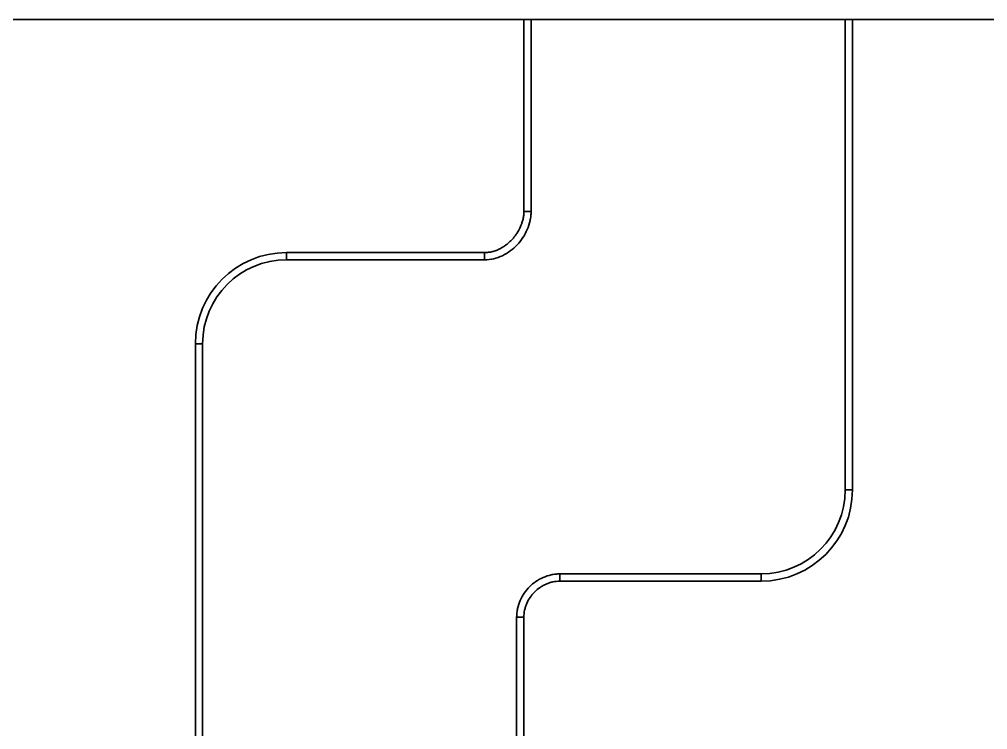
# Model space of a CAD drawing. Header units: millimetres. Extents: x -742 to 742, y -525 to 525.
# Drawn here: x -350.8 to -297.7, y 319.3 to 358.2 of the extents above; entities that cross this region are included whole.
import ezdxf

# ---------------------------------------------------------------- set-up
doc = ezdxf.new("R2010")
doc.units = ezdxf.units.MM
doc.layers.add('粗实线层', color=7, linetype='Continuous', lineweight=35)

msp = doc.modelspace()

# ---------------------------------------------------------------- linework, layer by layer
at = {"layer": '粗实线层'}
for p, q in [((-323.149, 358.193), (-355.302, 358.193)), ((-323.149, 358.193), (-322.752, 358.193)), ((-323.149, 358.193), (-323.149, 347.676)), ((-322.752, 358.193), (-305.546, 358.193)), ((-322.752, 347.676), (-322.752, 358.193)), ((-305.546, 358.193), (-305.149, 358.193)), ((-305.546, 358.193), (-305.546, 332.421)), ((-265.916, 358.193), (-305.149, 358.193)), ((-305.149, 332.421), (-305.149, 358.193)), ((-336.149, 345.024), (-336.149, 345.421)), ((-325.3, 345.421), (-336.149, 345.421)), ((-325.3, 345.421), (-325.3, 345.024)), ((-336.149, 345.024), (-325.3, 345.024)), ((-341.149, 340.421), (-340.752, 340.421)), ((-341.149, 340.421), (-341.149, 311.915)), ((-340.752, 312.121), (-340.752, 340.421)), ((-305.149, 332.421), (-305.546, 332.421)), ((-310.149, 327.818), (-321.179, 327.818)), ((-321.179, 327.818), (-321.179, 327.421)), ((-321.179, 327.421), (-310.149, 327.421)), ((-310.149, 327.818), (-310.149, 327.421)), ((-323.546, 325.451), (-323.546, 318.022)), ((-323.149, 318.348), (-323.149, 325.451))]:
    msp.add_line(p, q, dxfattribs=at)
for centre, radius, start, end in [((-336.149, 340.421), 5, 90, 180), ((-336.149, 340.421), 4.603, 90, 180), ((-310.149, 332.421), 4.603, 270, 0), ((-310.149, 332.421), 5, 270, 0)]:
    msp.add_arc(centre, radius, start, end, dxfattribs=at)
for points, knots in [([(-325.3, 345.024), (-325.13, 345.025), (-324.794, 345.064), (-324.165, 345.289), (-323.615, 345.697), (-323.194, 346.228), (-322.951, 346.676), (-322.82, 347.083), (-322.771, 347.378), (-322.756, 347.548), (-322.753, 347.633), (-322.752, 347.676)], [0, 0, 0, 0, 0.505858, 1.011716, 2.023432, 2.52929, 3.035148, 3.541006, 3.793935, 3.9204, 4.046864, 4.046864, 4.046864, 4.046864]), ([(-323.149, 347.676), (-323.149, 347.604), (-323.153, 347.532), (-323.17, 347.391), (-323.193, 347.251), (-323.232, 347.114), (-323.26, 347.028), (-323.265, 347.011), (-323.277, 346.978), (-323.296, 346.927), (-323.316, 346.878), (-323.387, 346.715), (-323.455, 346.591), (-323.553, 346.443), (-323.574, 346.413), (-323.616, 346.355), (-323.637, 346.327), (-323.704, 346.242), (-323.75, 346.188), (-323.847, 346.084), (-323.948, 345.985), (-324.057, 345.894), (-324.142, 345.829), (-324.17, 345.808), (-324.229, 345.767), (-324.259, 345.747), (-324.35, 345.69), (-324.412, 345.655), (-324.539, 345.591), (-324.604, 345.562), (-324.704, 345.524), (-324.754, 345.507), (-324.806, 345.491), (-324.84, 345.481), (-324.858, 345.477), (-324.945, 345.455), (-325.015, 345.442), (-325.157, 345.425), (-325.228, 345.421), (-325.3, 345.421)], [0, 0, 0, 0, 0.213792, 0.213792, 0.427584, 0.641376, 0.641376, 0.694824, 0.694824, 0.748272, 0.855168, 0.855168, 1.282752, 1.282752, 1.389648, 1.389648, 1.496544, 1.496544, 1.710336, 1.710336, 1.924128, 2.13792, 2.13792, 2.244816, 2.244816, 2.351712, 2.351712, 2.565504, 2.565504, 2.779295, 2.779295, 2.886191, 2.939639, 2.939639, 2.993087, 2.993087, 3.206879, 3.206879, 3.420671, 3.420671, 3.420671, 3.420671]), ([(-322.752, 347.676), (-322.788, 347.676), (-322.861, 347.676), (-323.001, 347.676), (-323.095, 347.676), (-323.149, 347.676)], [0, 0, 0, 0, 0.0992157, 0.1984314, 0.3968627, 0.3968627, 0.3968627, 0.3968627]), ([(-321.179, 327.818), (-321.22, 327.817), (-321.301, 327.814), (-321.46, 327.8), (-321.734, 327.756), (-322.105, 327.636), (-322.504, 327.414), (-322.969, 327.026), (-323.318, 326.524), (-323.485, 326.006), (-323.529, 325.732), (-323.542, 325.573), (-323.545, 325.492), (-323.546, 325.451)], [0, 0, 0, 0, 0.115696, 0.231393, 0.462786, 0.925572, 1.388358, 1.851144, 2.776716, 3.239502, 3.470895, 3.586591, 3.702288, 3.702288, 3.702288, 3.702288]), ([(-323.149, 325.451), (-323.148, 325.581), (-323.135, 325.708), (-323.096, 325.895), (-323.079, 325.957), (-323.05, 326.049), (-323.039, 326.08), (-323.016, 326.141), (-323.004, 326.17), (-322.94, 326.317), (-322.878, 326.429), (-322.787, 326.561), (-322.768, 326.587), (-322.729, 326.638), (-322.708, 326.664), (-322.646, 326.738), (-322.603, 326.785), (-322.468, 326.921), (-322.37, 327.003), (-322.237, 327.095), (-322.21, 327.113), (-322.155, 327.147), (-322.128, 327.164), (-322.044, 327.21), (-321.987, 327.239), (-321.871, 327.29), (-321.811, 327.312), (-321.72, 327.341), (-321.689, 327.35), (-321.627, 327.367), (-321.595, 327.374), (-321.437, 327.408), (-321.309, 327.421), (-321.179, 327.421)], [0, 0, 0, 0, 0.384874, 0.384874, 0.577312, 0.577312, 0.67353, 0.67353, 0.769749, 0.769749, 1.154623, 1.154623, 1.250842, 1.250842, 1.34706, 1.34706, 1.539498, 1.539498, 1.924372, 1.924372, 2.020591, 2.020591, 2.116809, 2.116809, 2.309247, 2.309247, 2.501684, 2.501684, 2.597902, 2.597902, 2.694121, 2.694121, 3.078995, 3.078995, 3.078995, 3.078995]), ([(-323.546, 325.451), (-323.51, 325.451), (-323.437, 325.451), (-323.297, 325.451), (-323.203, 325.451), (-323.149, 325.451)], [0, 0, 0, 0, 0.0992157, 0.1984314, 0.3968627, 0.3968627, 0.3968627, 0.3968627])]:
    msp.add_open_spline(points, degree=3, knots=knots, dxfattribs=at)

doc.saveas('drawing.dxf')
